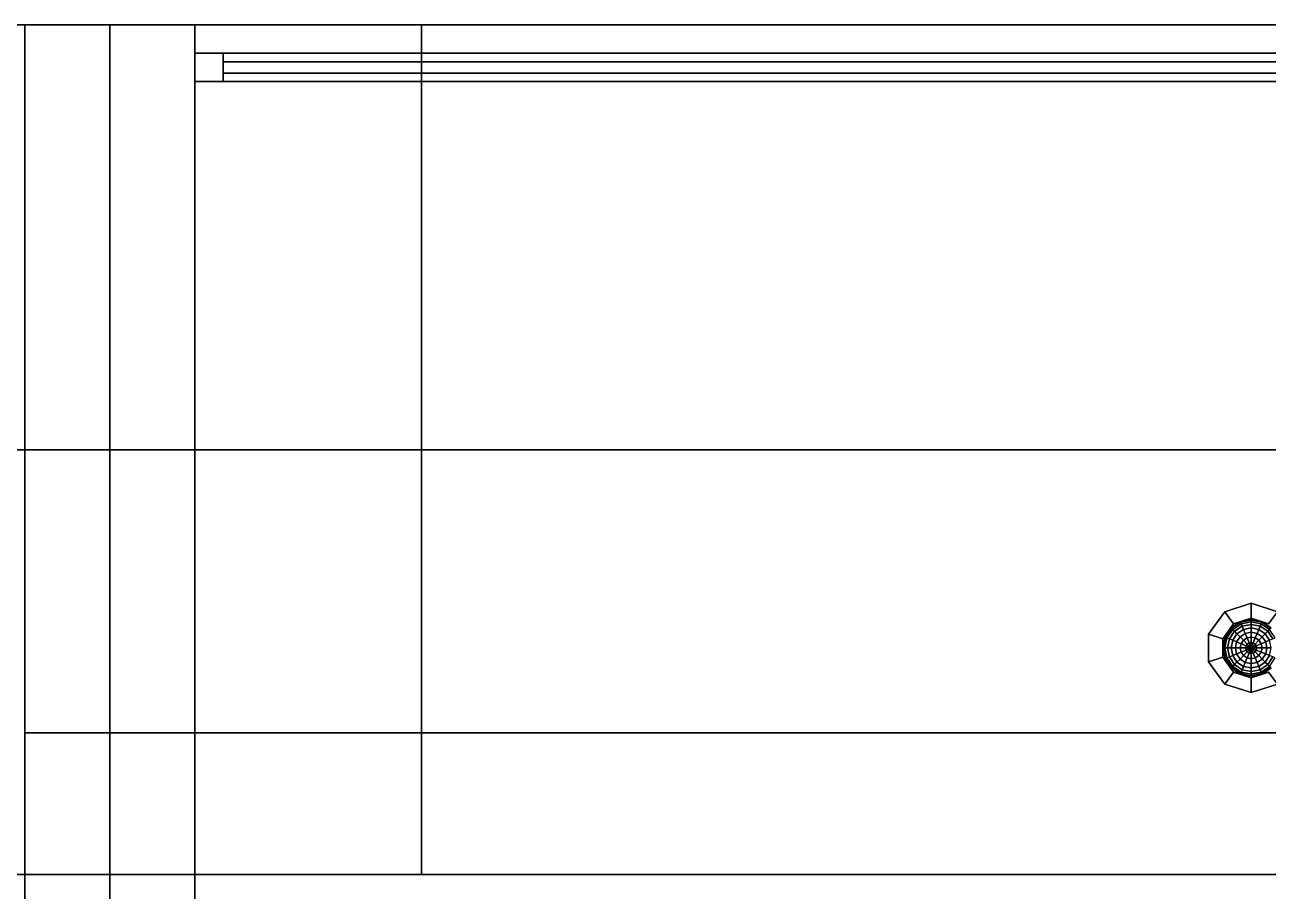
# Model space of a CAD drawing. Header units: millimetres. Extents: x -11 to 11, y -5.8 to 5.8.
# Drawn here: x 3 to 5.195, y 4.208 to 5.738 of the extents above; entities that cross this region are included whole.
import ezdxf

# ---------------------------------------------------------------- set-up
doc = ezdxf.new("R2010")
doc.units = ezdxf.units.MM
for name, color, linetype in [('copertura', 8, 'Continuous'), ('cromato', 251, 'Continuous'), ('lampada', 7, 'Continuous'), ('parete', 254, 'Continuous'), ('pavimento_balcone', 254, 'Continuous'), ('pavimento_pt', 7, 'Continuous'), ('pavimento_salone', 7, 'Continuous'), ('ringhiera', 251, 'Continuous'), ('rolf', 254, 'Continuous'), ('solaio', 7, 'Continuous'), ('vetro_pannello', 248, 'Continuous')]:
    doc.layers.add(name, color=color, linetype=linetype)

msp = doc.modelspace()

# ---------------------------------------------------------------- linework, layer by layer
at = {"layer": 'copertura'}
for points in [[(-3.3, 5.7375, 6.3), (-3.3, 4.2375, 6.3), (11, 4.2375, 6.3), (11, 5.7375, 6.3)], [(-3.3, 5.7375, 5.8), (3.7, 5.7375, 5.8), (3.85, 5.7375, 6.3), (-3.3, 5.7375, 6.3)], [(3.7, 5.7375, 5.8), (10.7, 5.7375, 5.8), (11, 5.7375, 6.3), (3.85, 5.7375, 6.3)], [(0, 4.2375, 6.3), (0, -0.0125, 6.3), (11, -0.0125, 6.3), (11, 4.2375, 6.3)]]:
    msp.add_3dface(points, dxfattribs=at)
at = {"layer": 'cromato'}
for points in [[(5.1341, 4.68, 2.7), (5.1187, 4.7013, 2.7), (5.09, 4.6618, 2.7), (5.115, 4.6537, 2.7)], [(5.115, 4.6537, 2.675), (5.09, 4.6618, 2.675), (5.1187, 4.7013, 2.675), (5.1341, 4.68, 2.675)], [(5.09, 4.6618, 2.7), (5.1187, 4.7013, 2.7), (5.1187, 4.7013, 2.675), (5.09, 4.6618, 2.675)], [(5.1341, 4.68, 5.7), (5.1187, 4.7013, 5.7), (5.09, 4.6618, 5.7), (5.115, 4.6537, 5.7)], [(5.115, 4.6537, 5.675), (5.09, 4.6618, 5.675), (5.1187, 4.7013, 5.675), (5.1341, 4.68, 5.675)], [(5.09, 4.6618, 5.7), (5.1187, 4.7013, 5.7), (5.1187, 4.7013, 5.675), (5.09, 4.6618, 5.675)], [(5.165, 4.69, 2.7), (5.165, 4.7163, 2.7), (5.1187, 4.7013, 2.7), (5.1341, 4.68, 2.7)], [(5.1341, 4.68, 2.675), (5.1187, 4.7013, 2.675), (5.165, 4.7163, 2.675), (5.165, 4.69, 2.675)], [(5.1187, 4.7013, 2.7), (5.165, 4.7163, 2.7), (5.165, 4.7163, 2.675), (5.1187, 4.7013, 2.675)], [(5.165, 4.69, 5.7), (5.165, 4.7163, 5.7), (5.1187, 4.7013, 5.7), (5.1341, 4.68, 5.7)], [(5.1341, 4.68, 5.675), (5.1187, 4.7013, 5.675), (5.165, 4.7163, 5.675), (5.165, 4.69, 5.675)], [(5.1187, 4.7013, 5.7), (5.165, 4.7163, 5.7), (5.165, 4.7163, 5.675), (5.1187, 4.7013, 5.675)], [(5.1341, 4.68, 2.7), (5.1187, 4.7013, 2.7), (5.1187, 4.7013, 2.675), (5.1341, 4.68, 2.675)], [(5.1187, 4.7013, 2.7), (5.1341, 4.68, 2.7), (5.1341, 4.68, 2.675), (5.1187, 4.7013, 2.675)], [(5.1341, 4.68, 5.7), (5.1187, 4.7013, 5.7), (5.1187, 4.7013, 5.675), (5.1341, 4.68, 5.675)], [(5.1187, 4.7013, 5.7), (5.1341, 4.68, 5.7), (5.1341, 4.68, 5.675), (5.1187, 4.7013, 5.675)], [(5.1959, 4.68, 2.7), (5.2114, 4.7013, 2.7), (5.165, 4.7163, 2.7), (5.165, 4.69, 2.7)], [(5.165, 4.69, 2.675), (5.165, 4.7163, 2.675), (5.2114, 4.7013, 2.675), (5.1959, 4.68, 2.675)], [(5.165, 4.69, 2.7), (5.165, 4.7163, 2.7), (5.165, 4.7163, 2.675), (5.165, 4.69, 2.675)], [(5.165, 4.7163, 2.7), (5.2114, 4.7013, 2.7), (5.2114, 4.7013, 2.675), (5.165, 4.7163, 2.675)], [(5.165, 4.7163, 2.7), (5.165, 4.69, 2.7), (5.165, 4.69, 2.675), (5.165, 4.7163, 2.675)], [(5.1959, 4.68, 5.7), (5.2114, 4.7013, 5.7), (5.165, 4.7163, 5.7), (5.165, 4.69, 5.7)], [(5.165, 4.69, 5.675), (5.165, 4.7163, 5.675), (5.2114, 4.7013, 5.675), (5.1959, 4.68, 5.675)], [(5.165, 4.69, 5.7), (5.165, 4.7163, 5.7), (5.165, 4.7163, 5.675), (5.165, 4.69, 5.675)], [(5.165, 4.7163, 5.7), (5.2114, 4.7013, 5.7), (5.2114, 4.7013, 5.675), (5.165, 4.7163, 5.675)], [(5.165, 4.7163, 5.7), (5.165, 4.69, 5.7), (5.165, 4.69, 5.675), (5.165, 4.7163, 5.675)], [(5.1341, 4.68, 2.675), (5.115, 4.6537, 2.675), (5.115, 4.6537, 2.7), (5.1341, 4.68, 2.7)], [(5.1341, 4.68, 5.675), (5.115, 4.6537, 5.675), (5.115, 4.6537, 5.7), (5.1341, 4.68, 5.7)], [(5.165, 4.69, 2.675), (5.1341, 4.68, 2.675), (5.1341, 4.68, 2.7), (5.165, 4.69, 2.7)], [(5.165, 4.69, 5.675), (5.1341, 4.68, 5.675), (5.1341, 4.68, 5.7), (5.165, 4.69, 5.7)], [(5.1959, 4.68, 2.675), (5.165, 4.69, 2.675), (5.165, 4.69, 2.7), (5.1959, 4.68, 2.7)], [(5.1959, 4.68, 5.675), (5.165, 4.69, 5.675), (5.165, 4.69, 5.7), (5.1959, 4.68, 5.7)], [(5.115, 4.6537, 2.7), (5.09, 4.6618, 2.7), (5.09, 4.6618, 2.675), (5.115, 4.6537, 2.675)], [(5.115, 4.6212, 2.7), (5.09, 4.6131, 2.7), (5.09, 4.6618, 2.7), (5.115, 4.6537, 2.7)], [(5.115, 4.6537, 2.675), (5.09, 4.6618, 2.675), (5.09, 4.6131, 2.675), (5.115, 4.6212, 2.675)], [(5.115, 4.6537, 2.7), (5.09, 4.6618, 2.7), (5.09, 4.6618, 2.675), (5.115, 4.6537, 2.675)], [(5.09, 4.6618, 2.7), (5.09, 4.6131, 2.7), (5.09, 4.6131, 2.675), (5.09, 4.6618, 2.675)], [(5.115, 4.6537, 5.7), (5.09, 4.6618, 5.7), (5.09, 4.6618, 5.675), (5.115, 4.6537, 5.675)], [(5.115, 4.6212, 5.7), (5.09, 4.6131, 5.7), (5.09, 4.6618, 5.7), (5.115, 4.6537, 5.7)], [(5.115, 4.6537, 5.675), (5.09, 4.6618, 5.675), (5.09, 4.6131, 5.675), (5.115, 4.6212, 5.675)], [(5.115, 4.6537, 5.7), (5.09, 4.6618, 5.7), (5.09, 4.6618, 5.675), (5.115, 4.6537, 5.675)], [(5.09, 4.6618, 5.7), (5.09, 4.6131, 5.7), (5.09, 4.6131, 5.675), (5.09, 4.6618, 5.675)], [(5.115, 4.6212, 2.675), (5.115, 4.6537, 2.675), (5.115, 4.6537, 2.7), (5.115, 4.6212, 2.7)], [(5.115, 4.6212, 5.675), (5.115, 4.6537, 5.675), (5.115, 4.6537, 5.7), (5.115, 4.6212, 5.7)], [(5.09, 4.6131, 2.7), (5.115, 4.6212, 2.7), (5.115, 4.6212, 2.675), (5.09, 4.6131, 2.675)], [(5.1341, 4.5949, 2.7), (5.1187, 4.5737, 2.7), (5.09, 4.6131, 2.7), (5.115, 4.6212, 2.7)], [(5.115, 4.6212, 2.675), (5.09, 4.6131, 2.675), (5.1187, 4.5737, 2.675), (5.1341, 4.5949, 2.675)], [(5.115, 4.6212, 2.7), (5.09, 4.6131, 2.7), (5.09, 4.6131, 2.675), (5.115, 4.6212, 2.675)], [(5.09, 4.6131, 5.7), (5.115, 4.6212, 5.7), (5.115, 4.6212, 5.675), (5.09, 4.6131, 5.675)], [(5.1341, 4.5949, 5.7), (5.1187, 4.5737, 5.7), (5.09, 4.6131, 5.7), (5.115, 4.6212, 5.7)], [(5.115, 4.6212, 5.675), (5.09, 4.6131, 5.675), (5.1187, 4.5737, 5.675), (5.1341, 4.5949, 5.675)], [(5.115, 4.6212, 5.7), (5.09, 4.6131, 5.7), (5.09, 4.6131, 5.675), (5.115, 4.6212, 5.675)], [(5.09, 4.6131, 2.7), (5.1187, 4.5737, 2.7), (5.1187, 4.5737, 2.675), (5.09, 4.6131, 2.675)], [(5.09, 4.6131, 5.7), (5.1187, 4.5737, 5.7), (5.1187, 4.5737, 5.675), (5.09, 4.6131, 5.675)], [(5.1341, 4.5949, 2.675), (5.115, 4.6212, 2.675), (5.115, 4.6212, 2.7), (5.1341, 4.5949, 2.7)], [(5.1341, 4.5949, 5.675), (5.115, 4.6212, 5.675), (5.115, 4.6212, 5.7), (5.1341, 4.5949, 5.7)], [(5.1187, 4.5737, 2.7), (5.1341, 4.5949, 2.7), (5.1341, 4.5949, 2.675), (5.1187, 4.5737, 2.675)], [(5.165, 4.5849, 2.7), (5.165, 4.5586, 2.7), (5.1187, 4.5737, 2.7), (5.1341, 4.5949, 2.7)], [(5.1341, 4.5949, 2.675), (5.1187, 4.5737, 2.675), (5.165, 4.5586, 2.675), (5.165, 4.5849, 2.675)], [(5.1341, 4.5949, 2.7), (5.1187, 4.5737, 2.7), (5.1187, 4.5737, 2.675), (5.1341, 4.5949, 2.675)], [(5.1187, 4.5737, 5.7), (5.1341, 4.5949, 5.7), (5.1341, 4.5949, 5.675), (5.1187, 4.5737, 5.675)], [(5.165, 4.5849, 5.7), (5.165, 4.5586, 5.7), (5.1187, 4.5737, 5.7), (5.1341, 4.5949, 5.7)], [(5.1341, 4.5949, 5.675), (5.1187, 4.5737, 5.675), (5.165, 4.5586, 5.675), (5.165, 4.5849, 5.675)], [(5.1341, 4.5949, 5.7), (5.1187, 4.5737, 5.7), (5.1187, 4.5737, 5.675), (5.1341, 4.5949, 5.675)], [(5.165, 4.5849, 2.675), (5.1341, 4.5949, 2.675), (5.1341, 4.5949, 2.7), (5.165, 4.5849, 2.7)], [(5.165, 4.5849, 5.675), (5.1341, 4.5949, 5.675), (5.1341, 4.5949, 5.7), (5.165, 4.5849, 5.7)], [(5.1959, 4.5949, 2.7), (5.2114, 4.5737, 2.7), (5.165, 4.5586, 2.7), (5.165, 4.5849, 2.7)], [(5.165, 4.5849, 2.675), (5.165, 4.5586, 2.675), (5.2114, 4.5737, 2.675), (5.1959, 4.5949, 2.675)], [(5.1959, 4.5949, 2.675), (5.165, 4.5849, 2.675), (5.165, 4.5849, 2.7), (5.1959, 4.5949, 2.7)], [(5.1959, 4.5949, 5.7), (5.2114, 4.5737, 5.7), (5.165, 4.5586, 5.7), (5.165, 4.5849, 5.7)], [(5.165, 4.5849, 5.675), (5.165, 4.5586, 5.675), (5.2114, 4.5737, 5.675), (5.1959, 4.5949, 5.675)], [(5.1959, 4.5949, 5.675), (5.165, 4.5849, 5.675), (5.165, 4.5849, 5.7), (5.1959, 4.5949, 5.7)], [(5.1187, 4.5737, 2.7), (5.165, 4.5586, 2.7), (5.165, 4.5586, 2.675), (5.1187, 4.5737, 2.675)], [(5.1187, 4.5737, 5.7), (5.165, 4.5586, 5.7), (5.165, 4.5586, 5.675), (5.1187, 4.5737, 5.675)], [(5.165, 4.5586, 2.7), (5.165, 4.5849, 2.7), (5.165, 4.5849, 2.675), (5.165, 4.5586, 2.675)], [(5.165, 4.5849, 2.7), (5.165, 4.5586, 2.7), (5.165, 4.5586, 2.675), (5.165, 4.5849, 2.675)], [(5.165, 4.5586, 5.7), (5.165, 4.5849, 5.7), (5.165, 4.5849, 5.675), (5.165, 4.5586, 5.675)], [(5.165, 4.5849, 5.7), (5.165, 4.5586, 5.7), (5.165, 4.5586, 5.675), (5.165, 4.5849, 5.675)], [(5.165, 4.5586, 2.7), (5.2114, 4.5737, 2.7), (5.2114, 4.5737, 2.675), (5.165, 4.5586, 2.675)], [(5.165, 4.5586, 5.7), (5.2114, 4.5737, 5.7), (5.2114, 4.5737, 5.675), (5.165, 4.5586, 5.675)]]:
    msp.add_3dface(points, dxfattribs=at)
at = {"layer": 'lampada'}
for points in [[(5.1303, 4.6721, 2.6652), (5.1463, 4.6828, 2.6652), (5.1459, 4.6836, 2.675), (5.1297, 4.6728, 2.675)], [(5.1303, 4.6721, 5.6652), (5.1463, 4.6828, 5.6652), (5.1459, 4.6836, 5.675), (5.1297, 4.6728, 5.675)], [(5.1324, 4.6701, 2.6559), (5.1473, 4.6801, 2.6559), (5.1463, 4.6828, 2.6652), (5.1303, 4.6721, 2.6652)], [(5.1324, 4.6701, 5.6559), (5.1473, 4.6801, 5.6559), (5.1463, 4.6828, 5.6652), (5.1303, 4.6721, 5.6652)], [(5.1356, 4.6668, 2.6472), (5.1491, 4.6759, 2.6472), (5.1473, 4.6801, 2.6559), (5.1324, 4.6701, 2.6559)], [(5.1356, 4.6668, 5.6472), (5.1491, 4.6759, 5.6472), (5.1473, 4.6801, 5.6559), (5.1324, 4.6701, 5.6559)], [(5.14, 4.6625, 2.6396), (5.1515, 4.6701, 2.6396), (5.1491, 4.6759, 2.6472), (5.1356, 4.6668, 2.6472)], [(5.14, 4.6625, 5.6396), (5.1515, 4.6701, 5.6396), (5.1491, 4.6759, 5.6472), (5.1356, 4.6668, 5.6472)], [(5.1463, 4.6828, 2.6652), (5.165, 4.6865, 2.6652), (5.165, 4.6875, 2.675), (5.1459, 4.6836, 2.675)], [(5.1463, 4.6828, 5.6652), (5.165, 4.6865, 5.6652), (5.165, 4.6875, 5.675), (5.1459, 4.6836, 5.675)], [(5.1473, 4.6801, 2.6559), (5.165, 4.6836, 2.6559), (5.165, 4.6865, 2.6652), (5.1463, 4.6828, 2.6652)], [(5.1473, 4.6801, 5.6559), (5.165, 4.6836, 5.6559), (5.165, 4.6865, 5.6652), (5.1463, 4.6828, 5.6652)], [(5.1491, 4.6759, 2.6472), (5.165, 4.679, 2.6472), (5.165, 4.6836, 2.6559), (5.1473, 4.6801, 2.6559)], [(5.1491, 4.6759, 5.6472), (5.165, 4.679, 5.6472), (5.165, 4.6836, 5.6559), (5.1473, 4.6801, 5.6559)], [(5.1515, 4.6701, 2.6396), (5.165, 4.6728, 2.6396), (5.165, 4.679, 2.6472), (5.1491, 4.6759, 2.6472)], [(5.1515, 4.6701, 5.6396), (5.165, 4.6728, 5.6396), (5.165, 4.679, 5.6472), (5.1491, 4.6759, 5.6472)], [(5.165, 4.6865, 2.6652), (5.1838, 4.6828, 2.6652), (5.1842, 4.6836, 2.675), (5.165, 4.6875, 2.675)], [(5.165, 4.6865, 5.6652), (5.1838, 4.6828, 5.6652), (5.1842, 4.6836, 5.675), (5.165, 4.6875, 5.675)], [(5.165, 4.6836, 2.6559), (5.1827, 4.6801, 2.6559), (5.1838, 4.6828, 2.6652), (5.165, 4.6865, 2.6652)], [(5.165, 4.6836, 5.6559), (5.1827, 4.6801, 5.6559), (5.1838, 4.6828, 5.6652), (5.165, 4.6865, 5.6652)], [(5.165, 4.679, 2.6472), (5.1809, 4.6759, 2.6472), (5.1827, 4.6801, 2.6559), (5.165, 4.6836, 2.6559)], [(5.165, 4.679, 5.6472), (5.1809, 4.6759, 5.6472), (5.1827, 4.6801, 5.6559), (5.165, 4.6836, 5.6559)], [(5.165, 4.6728, 2.6396), (5.1786, 4.6701, 2.6396), (5.1809, 4.6759, 2.6472), (5.165, 4.679, 2.6472)], [(5.165, 4.6728, 5.6396), (5.1786, 4.6701, 5.6396), (5.1809, 4.6759, 5.6472), (5.165, 4.679, 5.6472)], [(5.1786, 4.6701, 2.6396), (5.19, 4.6625, 2.6396), (5.1944, 4.6668, 2.6472), (5.1809, 4.6759, 2.6472)], [(5.1786, 4.6701, 5.6396), (5.19, 4.6625, 5.6396), (5.1944, 4.6668, 5.6472), (5.1809, 4.6759, 5.6472)], [(5.1809, 4.6759, 2.6472), (5.1944, 4.6668, 2.6472), (5.1977, 4.6701, 2.6559), (5.1827, 4.6801, 2.6559)], [(5.1809, 4.6759, 5.6472), (5.1944, 4.6668, 5.6472), (5.1977, 4.6701, 5.6559), (5.1827, 4.6801, 5.6559)], [(5.1827, 4.6801, 2.6559), (5.1977, 4.6701, 2.6559), (5.1997, 4.6721, 2.6652), (5.1838, 4.6828, 2.6652)], [(5.1827, 4.6801, 5.6559), (5.1977, 4.6701, 5.6559), (5.1997, 4.6721, 5.6652), (5.1838, 4.6828, 5.6652)], [(5.1838, 4.6828, 2.6652), (5.1997, 4.6721, 2.6652), (5.2004, 4.6728, 2.675), (5.1842, 4.6836, 2.675)], [(5.1838, 4.6828, 5.6652), (5.1997, 4.6721, 5.6652), (5.2004, 4.6728, 5.675), (5.1842, 4.6836, 5.675)], [(5.116, 4.6375, 2.6652), (5.1197, 4.6562, 2.6652), (5.1188, 4.6566, 2.675), (5.115, 4.6375, 2.675)], [(5.116, 4.6375, 5.6652), (5.1197, 4.6562, 5.6652), (5.1188, 4.6566, 5.675), (5.115, 4.6375, 5.675)], [(5.1188, 4.6375, 2.6559), (5.1223, 4.6551, 2.6559), (5.1197, 4.6562, 2.6652), (5.116, 4.6375, 2.6652)], [(5.1188, 4.6375, 5.6559), (5.1223, 4.6551, 5.6559), (5.1197, 4.6562, 5.6652), (5.116, 4.6375, 5.6652)], [(5.1197, 4.6562, 2.6652), (5.1303, 4.6721, 2.6652), (5.1297, 4.6728, 2.675), (5.1188, 4.6566, 2.675)], [(5.1197, 4.6562, 5.6652), (5.1303, 4.6721, 5.6652), (5.1297, 4.6728, 5.675), (5.1188, 4.6566, 5.675)], [(5.1234, 4.6375, 2.6472), (5.1266, 4.6534, 2.6472), (5.1223, 4.6551, 2.6559), (5.1188, 4.6375, 2.6559)], [(5.1234, 4.6375, 5.6472), (5.1266, 4.6534, 5.6472), (5.1223, 4.6551, 5.6559), (5.1188, 4.6375, 5.6559)], [(5.1223, 4.6551, 2.6559), (5.1324, 4.6701, 2.6559), (5.1303, 4.6721, 2.6652), (5.1197, 4.6562, 2.6652)], [(5.1223, 4.6551, 5.6559), (5.1324, 4.6701, 5.6559), (5.1303, 4.6721, 5.6652), (5.1197, 4.6562, 5.6652)], [(5.1266, 4.6534, 2.6472), (5.1356, 4.6668, 2.6472), (5.1324, 4.6701, 2.6559), (5.1223, 4.6551, 2.6559)], [(5.1266, 4.6534, 5.6472), (5.1356, 4.6668, 5.6472), (5.1324, 4.6701, 5.6559), (5.1223, 4.6551, 5.6559)], [(5.1324, 4.651, 2.6396), (5.14, 4.6625, 2.6396), (5.1356, 4.6668, 2.6472), (5.1266, 4.6534, 2.6472)], [(5.1324, 4.651, 5.6396), (5.14, 4.6625, 5.6396), (5.1356, 4.6668, 5.6472), (5.1266, 4.6534, 5.6472)], [(5.1394, 4.6481, 2.6334), (5.1454, 4.6571, 2.6334), (5.14, 4.6625, 2.6396), (5.1324, 4.651, 2.6396)], [(5.1394, 4.6481, 5.6334), (5.1454, 4.6571, 5.6334), (5.14, 4.6625, 5.6396), (5.1324, 4.651, 5.6396)], [(5.1473, 4.6448, 2.6288), (5.1515, 4.651, 2.6288), (5.1454, 4.6571, 2.6334), (5.1394, 4.6481, 2.6334)], [(5.1473, 4.6448, 5.6288), (5.1515, 4.651, 5.6288), (5.1454, 4.6571, 5.6334), (5.1394, 4.6481, 5.6334)], [(5.1454, 4.6571, 2.6334), (5.1544, 4.6631, 2.6334), (5.1515, 4.6701, 2.6396), (5.14, 4.6625, 2.6396)], [(5.1454, 4.6571, 5.6334), (5.1544, 4.6631, 5.6334), (5.1515, 4.6701, 5.6396), (5.14, 4.6625, 5.6396)], [(5.1515, 4.651, 2.6288), (5.1577, 4.6551, 2.6288), (5.1544, 4.6631, 2.6334), (5.1454, 4.6571, 2.6334)], [(5.1515, 4.651, 5.6288), (5.1577, 4.6551, 5.6288), (5.1544, 4.6631, 5.6334), (5.1454, 4.6571, 5.6334)], [(5.1544, 4.6631, 2.6334), (5.165, 4.6652, 2.6334), (5.165, 4.6728, 2.6396), (5.1515, 4.6701, 2.6396)], [(5.1544, 4.6631, 5.6334), (5.165, 4.6652, 5.6334), (5.165, 4.6728, 5.6396), (5.1515, 4.6701, 5.6396)], [(5.1581, 4.6443, 2.626), (5.1613, 4.6465, 2.626), (5.1577, 4.6551, 2.6288), (5.1515, 4.651, 2.6288)], [(5.1581, 4.6443, 5.626), (5.1613, 4.6465, 5.626), (5.1577, 4.6551, 5.6288), (5.1515, 4.651, 5.6288)], [(5.1577, 4.6551, 2.6288), (5.165, 4.6566, 2.6288), (5.165, 4.6652, 2.6334), (5.1544, 4.6631, 2.6334)], [(5.1577, 4.6551, 5.6288), (5.165, 4.6566, 5.6288), (5.165, 4.6652, 5.6334), (5.1544, 4.6631, 5.6334)], [(5.1613, 4.6465, 2.626), (5.165, 4.6472, 2.626), (5.165, 4.6566, 2.6288), (5.1577, 4.6551, 2.6288)], [(5.1613, 4.6465, 5.626), (5.165, 4.6472, 5.626), (5.165, 4.6566, 5.6288), (5.1577, 4.6551, 5.6288)], [(5.165, 4.6652, 2.6334), (5.1757, 4.6631, 2.6334), (5.1786, 4.6701, 2.6396), (5.165, 4.6728, 2.6396)], [(5.165, 4.6652, 5.6334), (5.1757, 4.6631, 5.6334), (5.1786, 4.6701, 5.6396), (5.165, 4.6728, 5.6396)], [(5.165, 4.6566, 2.6288), (5.1723, 4.6551, 2.6288), (5.1757, 4.6631, 2.6334), (5.165, 4.6652, 2.6334)], [(5.165, 4.6566, 5.6288), (5.1723, 4.6551, 5.6288), (5.1757, 4.6631, 5.6334), (5.165, 4.6652, 5.6334)], [(5.165, 4.6472, 2.626), (5.1688, 4.6465, 2.626), (5.1723, 4.6551, 2.6288), (5.165, 4.6566, 2.6288)], [(5.165, 4.6472, 5.626), (5.1688, 4.6465, 5.626), (5.1723, 4.6551, 5.6288), (5.165, 4.6566, 5.6288)], [(5.1688, 4.6465, 2.626), (5.1719, 4.6443, 2.626), (5.1786, 4.651, 2.6288), (5.1723, 4.6551, 2.6288)], [(5.1688, 4.6465, 5.626), (5.1719, 4.6443, 5.626), (5.1786, 4.651, 5.6288), (5.1723, 4.6551, 5.6288)], [(5.1723, 4.6551, 2.6288), (5.1786, 4.651, 2.6288), (5.1847, 4.6571, 2.6334), (5.1757, 4.6631, 2.6334)], [(5.1723, 4.6551, 5.6288), (5.1786, 4.651, 5.6288), (5.1847, 4.6571, 5.6334), (5.1757, 4.6631, 5.6334)], [(5.1757, 4.6631, 2.6334), (5.1847, 4.6571, 2.6334), (5.19, 4.6625, 2.6396), (5.1786, 4.6701, 2.6396)], [(5.1757, 4.6631, 5.6334), (5.1847, 4.6571, 5.6334), (5.19, 4.6625, 5.6396), (5.1786, 4.6701, 5.6396)], [(5.1786, 4.651, 2.6288), (5.1827, 4.6448, 2.6288), (5.1907, 4.6481, 2.6334), (5.1847, 4.6571, 2.6334)], [(5.1786, 4.651, 5.6288), (5.1827, 4.6448, 5.6288), (5.1907, 4.6481, 5.6334), (5.1847, 4.6571, 5.6334)], [(5.1847, 4.6571, 2.6334), (5.1907, 4.6481, 2.6334), (5.1977, 4.651, 2.6396), (5.19, 4.6625, 2.6396)], [(5.1847, 4.6571, 5.6334), (5.1907, 4.6481, 5.6334), (5.1977, 4.651, 5.6396), (5.19, 4.6625, 5.6396)], [(5.19, 4.6625, 2.6396), (5.1977, 4.651, 2.6396), (5.2034, 4.6534, 2.6472), (5.1944, 4.6668, 2.6472)], [(5.19, 4.6625, 5.6396), (5.1977, 4.651, 5.6396), (5.2034, 4.6534, 5.6472), (5.1944, 4.6668, 5.6472)], [(5.1944, 4.6668, 2.6472), (5.2034, 4.6534, 2.6472), (5.2077, 4.6551, 2.6559), (5.1977, 4.6701, 2.6559)], [(5.1944, 4.6668, 5.6472), (5.2034, 4.6534, 5.6472), (5.2077, 4.6551, 5.6559), (5.1977, 4.6701, 5.6559)], [(5.1197, 4.6187, 2.6652), (5.116, 4.6375, 2.6652), (5.115, 4.6375, 2.675), (5.1188, 4.6183, 2.675)], [(5.1197, 4.6187, 5.6652), (5.116, 4.6375, 5.6652), (5.115, 4.6375, 5.675), (5.1188, 4.6183, 5.675)], [(5.1223, 4.6198, 2.6559), (5.1188, 4.6375, 2.6559), (5.116, 4.6375, 2.6652), (5.1197, 4.6187, 2.6652)], [(5.1223, 4.6198, 5.6559), (5.1188, 4.6375, 5.6559), (5.116, 4.6375, 5.6652), (5.1197, 4.6187, 5.6652)], [(5.1266, 4.6215, 2.6472), (5.1234, 4.6375, 2.6472), (5.1188, 4.6375, 2.6559), (5.1223, 4.6198, 2.6559)], [(5.1266, 4.6215, 5.6472), (5.1234, 4.6375, 5.6472), (5.1188, 4.6375, 5.6559), (5.1223, 4.6198, 5.6559)], [(5.1297, 4.6375, 2.6396), (5.1324, 4.651, 2.6396), (5.1266, 4.6534, 2.6472), (5.1234, 4.6375, 2.6472)], [(5.1297, 4.6375, 5.6396), (5.1324, 4.651, 5.6396), (5.1266, 4.6534, 5.6472), (5.1234, 4.6375, 5.6472)], [(5.1324, 4.6239, 2.6396), (5.1297, 4.6375, 2.6396), (5.1234, 4.6375, 2.6472), (5.1266, 4.6215, 2.6472)], [(5.1324, 4.6239, 5.6396), (5.1297, 4.6375, 5.6396), (5.1234, 4.6375, 5.6472), (5.1266, 4.6215, 5.6472)], [(5.1372, 4.6375, 2.6334), (5.1394, 4.6481, 2.6334), (5.1324, 4.651, 2.6396), (5.1297, 4.6375, 2.6396)], [(5.1372, 4.6375, 5.6334), (5.1394, 4.6481, 5.6334), (5.1324, 4.651, 5.6396), (5.1297, 4.6375, 5.6396)], [(5.1394, 4.6268, 2.6334), (5.1372, 4.6375, 2.6334), (5.1297, 4.6375, 2.6396), (5.1324, 4.6239, 2.6396)], [(5.1394, 4.6268, 5.6334), (5.1372, 4.6375, 5.6334), (5.1297, 4.6375, 5.6396), (5.1324, 4.6239, 5.6396)], [(5.1459, 4.6375, 2.6288), (5.1473, 4.6448, 2.6288), (5.1394, 4.6481, 2.6334), (5.1372, 4.6375, 2.6334)], [(5.1459, 4.6375, 5.6288), (5.1473, 4.6448, 5.6288), (5.1394, 4.6481, 5.6334), (5.1372, 4.6375, 5.6334)], [(5.1473, 4.6301, 2.6288), (5.1459, 4.6375, 2.6288), (5.1372, 4.6375, 2.6334), (5.1394, 4.6268, 2.6334)], [(5.1473, 4.6301, 5.6288), (5.1459, 4.6375, 5.6288), (5.1372, 4.6375, 5.6334), (5.1394, 4.6268, 5.6334)], [(5.1553, 4.6375, 2.626), (5.156, 4.6412, 2.626), (5.1473, 4.6448, 2.6288), (5.1459, 4.6375, 2.6288)], [(5.1553, 4.6375, 5.626), (5.156, 4.6412, 5.626), (5.1473, 4.6448, 5.6288), (5.1459, 4.6375, 5.6288)], [(5.156, 4.6337, 2.626), (5.1553, 4.6375, 2.626), (5.1459, 4.6375, 2.6288), (5.1473, 4.6301, 2.6288)], [(5.156, 4.6337, 5.626), (5.1553, 4.6375, 5.626), (5.1459, 4.6375, 5.6288), (5.1473, 4.6301, 5.6288)], [(5.156, 4.6412, 2.626), (5.1581, 4.6443, 2.626), (5.1515, 4.651, 2.6288), (5.1473, 4.6448, 2.6288)], [(5.156, 4.6412, 5.626), (5.1581, 4.6443, 5.626), (5.1515, 4.651, 5.6288), (5.1473, 4.6448, 5.6288)], [(5.1581, 4.6306, 2.626), (5.156, 4.6337, 2.626), (5.1473, 4.6301, 2.6288), (5.1515, 4.6239, 2.6288)], [(5.1581, 4.6306, 5.626), (5.156, 4.6337, 5.626), (5.1473, 4.6301, 5.6288), (5.1515, 4.6239, 5.6288)], [(5.165, 4.6375, 2.625), (5.165, 4.6375, 2.625), (5.156, 4.6412, 2.626), (5.1553, 4.6375, 2.626)], [(5.165, 4.6375, 5.625), (5.165, 4.6375, 5.625), (5.156, 4.6412, 5.626), (5.1553, 4.6375, 5.626)], [(5.165, 4.6375, 2.625), (5.165, 4.6375, 2.625), (5.1553, 4.6375, 2.626), (5.156, 4.6337, 2.626)], [(5.165, 4.6375, 5.625), (5.165, 4.6375, 5.625), (5.1553, 4.6375, 5.626), (5.156, 4.6337, 5.626)], [(5.165, 4.6375, 2.625), (5.165, 4.6375, 2.625), (5.1581, 4.6443, 2.626), (5.156, 4.6412, 2.626)], [(5.165, 4.6375, 5.625), (5.165, 4.6375, 5.625), (5.1581, 4.6443, 5.626), (5.156, 4.6412, 5.626)], [(5.165, 4.6375, 2.625), (5.165, 4.6375, 2.625), (5.156, 4.6337, 2.626), (5.1581, 4.6306, 2.626)], [(5.165, 4.6375, 5.625), (5.165, 4.6375, 5.625), (5.156, 4.6337, 5.626), (5.1581, 4.6306, 5.626)], [(5.165, 4.6375, 2.625), (5.165, 4.6375, 2.625), (5.1613, 4.6465, 2.626), (5.1581, 4.6443, 2.626)], [(5.165, 4.6375, 5.625), (5.165, 4.6375, 5.625), (5.1613, 4.6465, 5.626), (5.1581, 4.6443, 5.626)], [(5.165, 4.6375, 2.625), (5.165, 4.6375, 2.625), (5.1581, 4.6306, 2.626), (5.1613, 4.6284, 2.626)], [(5.165, 4.6375, 5.625), (5.165, 4.6375, 5.625), (5.1581, 4.6306, 5.626), (5.1613, 4.6284, 5.626)], [(5.165, 4.6375, 2.625), (5.165, 4.6375, 2.625), (5.165, 4.6472, 2.626), (5.1613, 4.6465, 2.626)], [(5.165, 4.6375, 5.625), (5.165, 4.6375, 5.625), (5.165, 4.6472, 5.626), (5.1613, 4.6465, 5.626)], [(5.165, 4.6375, 2.625), (5.165, 4.6375, 2.625), (5.1613, 4.6284, 2.626), (5.165, 4.6277, 2.626)], [(5.165, 4.6375, 5.625), (5.165, 4.6375, 5.625), (5.1613, 4.6284, 5.626), (5.165, 4.6277, 5.626)], [(5.165, 4.6375, 2.625), (5.165, 4.6375, 2.625), (5.1688, 4.6465, 2.626), (5.165, 4.6472, 2.626)], [(5.165, 4.6375, 5.625), (5.165, 4.6375, 5.625), (5.1688, 4.6465, 5.626), (5.165, 4.6472, 5.626)], [(5.165, 4.6375, 2.625), (5.165, 4.6375, 2.625), (5.1719, 4.6443, 2.626), (5.1688, 4.6465, 2.626)], [(5.165, 4.6375, 5.625), (5.165, 4.6375, 5.625), (5.1719, 4.6443, 5.626), (5.1688, 4.6465, 5.626)], [(5.165, 4.6375, 2.625), (5.165, 4.6375, 2.625), (5.174, 4.6412, 2.626), (5.1719, 4.6443, 2.626)], [(5.165, 4.6375, 5.625), (5.165, 4.6375, 5.625), (5.174, 4.6412, 5.626), (5.1719, 4.6443, 5.626)], [(5.165, 4.6375, 2.625), (5.165, 4.6375, 2.625), (5.1748, 4.6375, 2.626), (5.174, 4.6412, 2.626)], [(5.165, 4.6375, 5.625), (5.165, 4.6375, 5.625), (5.1748, 4.6375, 5.626), (5.174, 4.6412, 5.626)], [(5.165, 4.6375, 2.625), (5.165, 4.6375, 2.625), (5.174, 4.6337, 2.626), (5.1748, 4.6375, 2.626)], [(5.165, 4.6375, 2.625), (5.165, 4.6375, 2.625), (5.1719, 4.6306, 2.626), (5.174, 4.6337, 2.626)], [(5.165, 4.6375, 2.625), (5.165, 4.6375, 2.625), (5.1688, 4.6284, 2.626), (5.1719, 4.6306, 2.626)], [(5.165, 4.6375, 2.625), (5.165, 4.6375, 2.625), (5.165, 4.6277, 2.626), (5.1688, 4.6284, 2.626)], [(5.165, 4.6375, 5.625), (5.165, 4.6375, 5.625), (5.174, 4.6337, 5.626), (5.1748, 4.6375, 5.626)], [(5.165, 4.6375, 5.625), (5.165, 4.6375, 5.625), (5.1719, 4.6306, 5.626), (5.174, 4.6337, 5.626)], [(5.165, 4.6375, 5.625), (5.165, 4.6375, 5.625), (5.1688, 4.6284, 5.626), (5.1719, 4.6306, 5.626)], [(5.165, 4.6375, 5.625), (5.165, 4.6375, 5.625), (5.165, 4.6277, 5.626), (5.1688, 4.6284, 5.626)], [(5.1719, 4.6443, 2.626), (5.174, 4.6412, 2.626), (5.1827, 4.6448, 2.6288), (5.1786, 4.651, 2.6288)], [(5.1719, 4.6443, 5.626), (5.174, 4.6412, 5.626), (5.1827, 4.6448, 5.6288), (5.1786, 4.651, 5.6288)], [(5.174, 4.6337, 2.626), (5.1719, 4.6306, 2.626), (5.1786, 4.6239, 2.6288), (5.1827, 4.6301, 2.6288)], [(5.174, 4.6337, 5.626), (5.1719, 4.6306, 5.626), (5.1786, 4.6239, 5.6288), (5.1827, 4.6301, 5.6288)], [(5.174, 4.6412, 2.626), (5.1748, 4.6375, 2.626), (5.1842, 4.6375, 2.6288), (5.1827, 4.6448, 2.6288)], [(5.174, 4.6412, 5.626), (5.1748, 4.6375, 5.626), (5.1842, 4.6375, 5.6288), (5.1827, 4.6448, 5.6288)], [(5.1748, 4.6375, 2.626), (5.174, 4.6337, 2.626), (5.1827, 4.6301, 2.6288), (5.1842, 4.6375, 2.6288)], [(5.1748, 4.6375, 5.626), (5.174, 4.6337, 5.626), (5.1827, 4.6301, 5.6288), (5.1842, 4.6375, 5.6288)], [(5.1827, 4.6448, 2.6288), (5.1842, 4.6375, 2.6288), (5.1928, 4.6375, 2.6334), (5.1907, 4.6481, 2.6334)], [(5.1827, 4.6448, 5.6288), (5.1842, 4.6375, 5.6288), (5.1928, 4.6375, 5.6334), (5.1907, 4.6481, 5.6334)], [(5.1842, 4.6375, 2.6288), (5.1827, 4.6301, 2.6288), (5.1907, 4.6268, 2.6334), (5.1928, 4.6375, 2.6334)], [(5.1842, 4.6375, 5.6288), (5.1827, 4.6301, 5.6288), (5.1907, 4.6268, 5.6334), (5.1928, 4.6375, 5.6334)], [(5.1907, 4.6481, 2.6334), (5.1928, 4.6375, 2.6334), (5.2004, 4.6375, 2.6396), (5.1977, 4.651, 2.6396)], [(5.1907, 4.6481, 5.6334), (5.1928, 4.6375, 5.6334), (5.2004, 4.6375, 5.6396), (5.1977, 4.651, 5.6396)], [(5.1928, 4.6375, 2.6334), (5.1907, 4.6268, 2.6334), (5.1977, 4.6239, 2.6396), (5.2004, 4.6375, 2.6396)], [(5.1928, 4.6375, 5.6334), (5.1907, 4.6268, 5.6334), (5.1977, 4.6239, 5.6396), (5.2004, 4.6375, 5.6396)], [(5.1303, 4.6028, 2.6652), (5.1197, 4.6187, 2.6652), (5.1188, 4.6183, 2.675), (5.1297, 4.6021, 2.675)], [(5.1303, 4.6028, 5.6652), (5.1197, 4.6187, 5.6652), (5.1188, 4.6183, 5.675), (5.1297, 4.6021, 5.675)], [(5.1324, 4.6048, 2.6559), (5.1223, 4.6198, 2.6559), (5.1197, 4.6187, 2.6652), (5.1303, 4.6028, 2.6652)], [(5.1324, 4.6048, 5.6559), (5.1223, 4.6198, 5.6559), (5.1197, 4.6187, 5.6652), (5.1303, 4.6028, 5.6652)], [(5.1356, 4.6081, 2.6472), (5.1266, 4.6215, 2.6472), (5.1223, 4.6198, 2.6559), (5.1324, 4.6048, 2.6559)], [(5.1356, 4.6081, 5.6472), (5.1266, 4.6215, 5.6472), (5.1223, 4.6198, 5.6559), (5.1324, 4.6048, 5.6559)], [(5.14, 4.6125, 2.6396), (5.1324, 4.6239, 2.6396), (5.1266, 4.6215, 2.6472), (5.1356, 4.6081, 2.6472)], [(5.14, 4.6125, 5.6396), (5.1324, 4.6239, 5.6396), (5.1266, 4.6215, 5.6472), (5.1356, 4.6081, 5.6472)], [(5.1454, 4.6178, 2.6334), (5.1394, 4.6268, 2.6334), (5.1324, 4.6239, 2.6396), (5.14, 4.6125, 2.6396)], [(5.1454, 4.6178, 5.6334), (5.1394, 4.6268, 5.6334), (5.1324, 4.6239, 5.6396), (5.14, 4.6125, 5.6396)], [(5.1515, 4.6048, 2.6396), (5.14, 4.6125, 2.6396), (5.1356, 4.6081, 2.6472), (5.1491, 4.599, 2.6472)], [(5.1515, 4.6048, 5.6396), (5.14, 4.6125, 5.6396), (5.1356, 4.6081, 5.6472), (5.1491, 4.599, 5.6472)], [(5.1515, 4.6239, 2.6288), (5.1473, 4.6301, 2.6288), (5.1394, 4.6268, 2.6334), (5.1454, 4.6178, 2.6334)], [(5.1515, 4.6239, 5.6288), (5.1473, 4.6301, 5.6288), (5.1394, 4.6268, 5.6334), (5.1454, 4.6178, 5.6334)], [(5.1544, 4.6118, 2.6334), (5.1454, 4.6178, 2.6334), (5.14, 4.6125, 2.6396), (5.1515, 4.6048, 2.6396)], [(5.1544, 4.6118, 5.6334), (5.1454, 4.6178, 5.6334), (5.14, 4.6125, 5.6396), (5.1515, 4.6048, 5.6396)], [(5.1577, 4.6198, 2.6288), (5.1515, 4.6239, 2.6288), (5.1454, 4.6178, 2.6334), (5.1544, 4.6118, 2.6334)], [(5.1577, 4.6198, 5.6288), (5.1515, 4.6239, 5.6288), (5.1454, 4.6178, 5.6334), (5.1544, 4.6118, 5.6334)], [(5.1613, 4.6284, 2.626), (5.1581, 4.6306, 2.626), (5.1515, 4.6239, 2.6288), (5.1577, 4.6198, 2.6288)], [(5.1613, 4.6284, 5.626), (5.1581, 4.6306, 5.626), (5.1515, 4.6239, 5.6288), (5.1577, 4.6198, 5.6288)], [(5.165, 4.6097, 2.6334), (5.1544, 4.6118, 2.6334), (5.1515, 4.6048, 2.6396), (5.165, 4.6021, 2.6396)], [(5.165, 4.6097, 5.6334), (5.1544, 4.6118, 5.6334), (5.1515, 4.6048, 5.6396), (5.165, 4.6021, 5.6396)], [(5.165, 4.6183, 2.6288), (5.1577, 4.6198, 2.6288), (5.1544, 4.6118, 2.6334), (5.165, 4.6097, 2.6334)], [(5.165, 4.6183, 5.6288), (5.1577, 4.6198, 5.6288), (5.1544, 4.6118, 5.6334), (5.165, 4.6097, 5.6334)], [(5.165, 4.6277, 2.626), (5.1613, 4.6284, 2.626), (5.1577, 4.6198, 2.6288), (5.165, 4.6183, 2.6288)], [(5.165, 4.6277, 5.626), (5.1613, 4.6284, 5.626), (5.1577, 4.6198, 5.6288), (5.165, 4.6183, 5.6288)], [(5.1688, 4.6284, 2.626), (5.165, 4.6277, 2.626), (5.165, 4.6183, 2.6288), (5.1723, 4.6198, 2.6288)], [(5.1688, 4.6284, 5.626), (5.165, 4.6277, 5.626), (5.165, 4.6183, 5.6288), (5.1723, 4.6198, 5.6288)], [(5.1723, 4.6198, 2.6288), (5.165, 4.6183, 2.6288), (5.165, 4.6097, 2.6334), (5.1757, 4.6118, 2.6334)], [(5.1723, 4.6198, 5.6288), (5.165, 4.6183, 5.6288), (5.165, 4.6097, 5.6334), (5.1757, 4.6118, 5.6334)], [(5.1757, 4.6118, 2.6334), (5.165, 4.6097, 2.6334), (5.165, 4.6021, 2.6396), (5.1786, 4.6048, 2.6396)], [(5.1757, 4.6118, 5.6334), (5.165, 4.6097, 5.6334), (5.165, 4.6021, 5.6396), (5.1786, 4.6048, 5.6396)], [(5.1719, 4.6306, 2.626), (5.1688, 4.6284, 2.626), (5.1723, 4.6198, 2.6288), (5.1786, 4.6239, 2.6288)], [(5.1719, 4.6306, 5.626), (5.1688, 4.6284, 5.626), (5.1723, 4.6198, 5.6288), (5.1786, 4.6239, 5.6288)], [(5.1786, 4.6239, 2.6288), (5.1723, 4.6198, 2.6288), (5.1757, 4.6118, 2.6334), (5.1847, 4.6178, 2.6334)], [(5.1786, 4.6239, 5.6288), (5.1723, 4.6198, 5.6288), (5.1757, 4.6118, 5.6334), (5.1847, 4.6178, 5.6334)], [(5.1847, 4.6178, 2.6334), (5.1757, 4.6118, 2.6334), (5.1786, 4.6048, 2.6396), (5.19, 4.6125, 2.6396)], [(5.1847, 4.6178, 5.6334), (5.1757, 4.6118, 5.6334), (5.1786, 4.6048, 5.6396), (5.19, 4.6125, 5.6396)], [(5.1827, 4.6301, 2.6288), (5.1786, 4.6239, 2.6288), (5.1847, 4.6178, 2.6334), (5.1907, 4.6268, 2.6334)], [(5.1827, 4.6301, 5.6288), (5.1786, 4.6239, 5.6288), (5.1847, 4.6178, 5.6334), (5.1907, 4.6268, 5.6334)], [(5.19, 4.6125, 2.6396), (5.1786, 4.6048, 2.6396), (5.1809, 4.599, 2.6472), (5.1944, 4.6081, 2.6472)], [(5.19, 4.6125, 5.6396), (5.1786, 4.6048, 5.6396), (5.1809, 4.599, 5.6472), (5.1944, 4.6081, 5.6472)], [(5.1907, 4.6268, 2.6334), (5.1847, 4.6178, 2.6334), (5.19, 4.6125, 2.6396), (5.1977, 4.6239, 2.6396)], [(5.1907, 4.6268, 5.6334), (5.1847, 4.6178, 5.6334), (5.19, 4.6125, 5.6396), (5.1977, 4.6239, 5.6396)], [(5.1977, 4.6239, 2.6396), (5.19, 4.6125, 2.6396), (5.1944, 4.6081, 2.6472), (5.2034, 4.6215, 2.6472)], [(5.1977, 4.6239, 5.6396), (5.19, 4.6125, 5.6396), (5.1944, 4.6081, 5.6472), (5.2034, 4.6215, 5.6472)], [(5.2034, 4.6215, 2.6472), (5.1944, 4.6081, 2.6472), (5.1977, 4.6048, 2.6559), (5.2077, 4.6198, 2.6559)], [(5.2034, 4.6215, 5.6472), (5.1944, 4.6081, 5.6472), (5.1977, 4.6048, 5.6559), (5.2077, 4.6198, 5.6559)], [(5.1463, 4.5921, 2.6652), (5.1303, 4.6028, 2.6652), (5.1297, 4.6021, 2.675), (5.1459, 4.5913, 2.675)], [(5.1463, 4.5921, 5.6652), (5.1303, 4.6028, 5.6652), (5.1297, 4.6021, 5.675), (5.1459, 4.5913, 5.675)], [(5.1473, 4.5948, 2.6559), (5.1324, 4.6048, 2.6559), (5.1303, 4.6028, 2.6652), (5.1463, 4.5921, 2.6652)], [(5.1473, 4.5948, 5.6559), (5.1324, 4.6048, 5.6559), (5.1303, 4.6028, 5.6652), (5.1463, 4.5921, 5.6652)], [(5.1491, 4.599, 2.6472), (5.1356, 4.6081, 2.6472), (5.1324, 4.6048, 2.6559), (5.1473, 4.5948, 2.6559)], [(5.1491, 4.599, 5.6472), (5.1356, 4.6081, 5.6472), (5.1324, 4.6048, 5.6559), (5.1473, 4.5948, 5.6559)], [(5.165, 4.5884, 2.6652), (5.1463, 4.5921, 2.6652), (5.1459, 4.5913, 2.675), (5.165, 4.5875, 2.675)], [(5.165, 4.5884, 5.6652), (5.1463, 4.5921, 5.6652), (5.1459, 4.5913, 5.675), (5.165, 4.5875, 5.675)], [(5.165, 4.5913, 2.6559), (5.1473, 4.5948, 2.6559), (5.1463, 4.5921, 2.6652), (5.165, 4.5884, 2.6652)], [(5.165, 4.5913, 5.6559), (5.1473, 4.5948, 5.6559), (5.1463, 4.5921, 5.6652), (5.165, 4.5884, 5.6652)], [(5.165, 4.5959, 2.6472), (5.1491, 4.599, 2.6472), (5.1473, 4.5948, 2.6559), (5.165, 4.5913, 2.6559)], [(5.165, 4.5959, 5.6472), (5.1491, 4.599, 5.6472), (5.1473, 4.5948, 5.6559), (5.165, 4.5913, 5.6559)], [(5.165, 4.6021, 2.6396), (5.1515, 4.6048, 2.6396), (5.1491, 4.599, 2.6472), (5.165, 4.5959, 2.6472)], [(5.165, 4.6021, 5.6396), (5.1515, 4.6048, 5.6396), (5.1491, 4.599, 5.6472), (5.165, 4.5959, 5.6472)], [(5.1786, 4.6048, 2.6396), (5.165, 4.6021, 2.6396), (5.165, 4.5959, 2.6472), (5.1809, 4.599, 2.6472)], [(5.1786, 4.6048, 5.6396), (5.165, 4.6021, 5.6396), (5.165, 4.5959, 5.6472), (5.1809, 4.599, 5.6472)], [(5.1809, 4.599, 2.6472), (5.165, 4.5959, 2.6472), (5.165, 4.5913, 2.6559), (5.1827, 4.5948, 2.6559)], [(5.1809, 4.599, 5.6472), (5.165, 4.5959, 5.6472), (5.165, 4.5913, 5.6559), (5.1827, 4.5948, 5.6559)], [(5.1827, 4.5948, 2.6559), (5.165, 4.5913, 2.6559), (5.165, 4.5884, 2.6652), (5.1838, 4.5921, 2.6652)], [(5.1827, 4.5948, 5.6559), (5.165, 4.5913, 5.6559), (5.165, 4.5884, 5.6652), (5.1838, 4.5921, 5.6652)], [(5.1838, 4.5921, 2.6652), (5.165, 4.5884, 2.6652), (5.165, 4.5875, 2.675), (5.1842, 4.5913, 2.675)], [(5.1838, 4.5921, 5.6652), (5.165, 4.5884, 5.6652), (5.165, 4.5875, 5.675), (5.1842, 4.5913, 5.675)], [(5.1944, 4.6081, 2.6472), (5.1809, 4.599, 2.6472), (5.1827, 4.5948, 2.6559), (5.1977, 4.6048, 2.6559)], [(5.1944, 4.6081, 5.6472), (5.1809, 4.599, 5.6472), (5.1827, 4.5948, 5.6559), (5.1977, 4.6048, 5.6559)], [(5.1977, 4.6048, 2.6559), (5.1827, 4.5948, 2.6559), (5.1838, 4.5921, 2.6652), (5.1997, 4.6028, 2.6652)], [(5.1977, 4.6048, 5.6559), (5.1827, 4.5948, 5.6559), (5.1838, 4.5921, 5.6652), (5.1997, 4.6028, 5.6652)], [(5.1997, 4.6028, 2.6652), (5.1838, 4.5921, 2.6652), (5.1842, 4.5913, 2.675), (5.2004, 4.6021, 2.675)], [(5.1997, 4.6028, 5.6652), (5.1838, 4.5921, 5.6652), (5.1842, 4.5913, 5.675), (5.2004, 4.6021, 5.675)]]:
    msp.add_3dface(points, dxfattribs=at)
at = {"layer": 'parete'}
for points in [[(3, 5.7375), (1.8, 5.7375), (1.8, 5.7375, 1.5), (3, 5.7375, 1.5)], [(3, 5.7375, 5.8), (3.15, 5.7375, 5.8), (3.15, 5.7375, 2.9), (3, 5.7375, 2.9)], [(3, 5.7375, 2.9), (3.15, 5.7375, 2.9), (3.15, 5.7375), (3, 5.7375)], [(3, 5.7375, 5.8), (3.15, 5.7375, 5.8), (3.15, 4.4875, 5.8), (3, 4.4875, 5.8)], [(3, 5.7375), (3.15, 5.7375), (3.15, 4.4875), (3, 4.4875)], [(3, 4.4875, 5.8), (3, 5.7375, 5.8), (3, 5.7375, 2.9), (3, 4.4875, 2.9)], [(3, 4.4875, 2.9), (3, 5.7375, 2.9), (3, 5.7375), (3, 4.4875)], [(3.15, 5.7375, 5.8), (3.3, 5.7375, 5.8), (3.3, 5.7375, 2.9), (3.15, 5.7375, 2.9)], [(3.15, 5.7375, 2.9), (3.3, 5.7375, 2.9), (3.3, 5.7375), (3.15, 5.7375)], [(3.15, 5.7375, 5.8), (3.3, 5.7375, 5.8), (3.3, 4.4875, 5.8), (3.15, 4.4875, 5.8)], [(3.15, 5.7375), (3.3, 5.7375), (3.3, 4.4875), (3.15, 4.4875)], [(3.3, 5.7375, 5.8), (3.3, 4.4875, 5.8), (3.3, 4.4875, 2.9), (3.3, 5.7375, 2.9)], [(3.3, 5.7375, 2.9), (3.3, 4.4875, 2.9), (3.3, 4.4875), (3.3, 5.7375)], [(3, 4.4875, 5.8), (3.15, 4.4875, 5.8), (3.15, 3.2375, 5.8), (3, 3.2375, 5.8)], [(3, 4.4875), (3.15, 4.4875), (3.15, 3.2375), (3, 3.2375)], [(3, 3.2375, 5.8), (3, 4.4875, 5.8), (3, 4.4875, 2.9), (3, 3.2375, 2.9)], [(3, 3.2375, 2.9), (3, 4.4875, 2.9), (3, 4.4875), (3, 3.2375)], [(3.15, 4.4875, 5.8), (3.3, 4.4875, 5.8), (3.3, 3.2375, 5.8), (3.15, 3.2375, 5.8)], [(3.15, 4.4875), (3.3, 4.4875), (3.3, 3.2375), (3.15, 3.2375)], [(3.3, 4.4875, 5.8), (3.3, 3.2375, 5.8), (3.3, 3.2375, 2.9), (3.3, 4.4875, 2.9)], [(3.3, 4.4875, 2.9), (3.3, 3.2375, 2.9), (3.3, 3.2375), (3.3, 4.4875)]]:
    msp.add_3dface(points, dxfattribs=at)
at = {"layer": 'pavimento_balcone'}
msp.add_3dface([(3.3, 5.7375, 3), (3.3, 3.2375, 3), (10.7, 3.2375, 3), (10.7, 5.7375, 3)], dxfattribs=at)
at = {"layer": 'pavimento_pt'}
for points in [[(5.225, 4.4875), (3.3, 4.4875), (3.3, 5.7375), (5.225, 5.7375)], [(5.225, 3.2375), (3.3, 3.2375), (3.3, 4.4875), (5.225, 4.4875)]]:
    msp.add_3dface(points, dxfattribs=at)
at = {"layer": 'pavimento_salone'}
msp.add_3dface([(3, -4.2625), (3, 5.7375), (-3, 5.7375), (-3, -4.2625)], dxfattribs=at)
at = {"layer": 'ringhiera'}
for points in [[(3.35, 5.6875, 3.05), (3.3, 5.6875, 3), (3.3, 5.6875, 4), (3.35, 5.6875, 3.95)], [(3.3, 5.6375, 3), (3.3, 5.6375, 4), (3.3, 5.6875, 4), (3.3, 5.6875, 3)], [(5.7, 5.6875, 3.95), (5.7, 5.6875, 4), (3.3, 5.6875, 4), (3.35, 5.6875, 3.95)], [(5.7, 5.6375, 4), (3.3, 5.6375, 4), (3.3, 5.6875, 4), (5.7, 5.6875, 4)], [(3.3, 5.6375, 4), (3.35, 5.6375, 3.95), (3.35, 5.6875, 3.95), (3.3, 5.6875, 4)], [(5.7, 5.6875, 3.05), (5.7, 5.6875, 3), (3.3, 5.6875, 3), (3.35, 5.6875, 3.05)], [(5.7, 5.6375, 3), (3.3, 5.6375, 3), (3.3, 5.6875, 3), (5.7, 5.6875, 3)], [(3.3, 5.6375, 3), (3.35, 5.6375, 3.05), (3.35, 5.6875, 3.05), (3.3, 5.6875, 3)], [(3.35, 5.6875, 3.95), (3.35, 5.6875, 3.05), (3.35, 5.6375, 3.05), (3.35, 5.6375, 3.95)], [(3.35, 5.6875, 3.95), (5.7, 5.6875, 3.95), (5.7, 5.6375, 3.95), (3.35, 5.6375, 3.95)], [(3.35, 5.6875, 3.05), (5.7, 5.6875, 3.05), (5.7, 5.6375, 3.05), (3.35, 5.6375, 3.05)], [(3.35, 5.6375, 3.95), (3.3, 5.6375, 4), (3.3, 5.6375, 3), (3.35, 5.6375, 3.05)], [(3.35, 5.6375, 3.95), (3.3, 5.6375, 4), (5.7, 5.6375, 4), (5.7, 5.6375, 3.95)], [(3.35, 5.6375, 3.05), (3.3, 5.6375, 3), (5.7, 5.6375, 3), (5.7, 5.6375, 3.05)]]:
    msp.add_3dface(points, dxfattribs=at)
at = {"layer": 'rolf'}
for points in [[(-3.3, 5.7375, 5.8), (-3.3, 4.9875, 5.8), (3.7, 4.9875, 5.8), (3.7, 5.7375, 5.8)], [(7.15, 5.7375, 2.7), (7.15, 4.4875, 2.7), (3.3, 4.4875, 2.7), (3.3, 5.7375, 2.7)], [(3.7, 5.7375, 5.8), (3.7, 4.9875, 5.8), (10.7, 4.9875, 5.8), (10.7, 5.7375, 5.8)], [(-3.3, 4.9875, 5.8), (-3.3, 4.2375, 5.8), (3.7, 4.2375, 5.8), (3.7, 4.9875, 5.8)], [(3.7, 4.9875, 5.8), (3.7, 4.2375, 5.8), (10.7, 4.2375, 5.8), (10.7, 4.9875, 5.8)], [(7.15, 4.4875, 2.7), (7.15, 3.2375, 2.7), (3.3, 3.2375, 2.7), (3.3, 4.4875, 2.7)], [(0, 4.2375, 5.8), (0, -0.0125, 5.8), (10.7, -0.0125, 5.8), (10.7, 4.2375, 5.8)]]:
    msp.add_3dface(points, dxfattribs=at)
at = {"layer": 'solaio'}
for points in [[(7.15, 5.7375, 3), (3.3, 5.7375, 3), (3.3, 5.7375, 2.85), (7.15, 5.7375, 2.85)], [(7.15, 5.7375, 2.85), (3.3, 5.7375, 2.85), (3.3, 5.7375, 2.7), (7.15, 5.7375, 2.7)], [(3.3, 5.7375, 2.7), (3.3, 4.4875, 2.7), (3.3, 4.4875, 2.85), (3.3, 5.7375, 2.85)], [(3.3, 5.7375, 2.85), (3.3, 4.4875, 2.85), (3.3, 4.4875, 3), (3.3, 5.7375, 3)], [(3.3, 4.4875, 2.7), (3.3, 3.2375, 2.7), (3.3, 3.2375, 2.85), (3.3, 4.4875, 2.85)], [(3.3, 4.4875, 2.85), (3.3, 3.2375, 2.85), (3.3, 3.2375, 3), (3.3, 4.4875, 3)]]:
    msp.add_3dface(points, dxfattribs=at)
at = {"layer": 'vetro_pannello'}
for points in [[(5.7, 5.6725, 3.95), (3.35, 5.6725, 3.95), (3.35, 5.6725, 3.05), (5.7, 5.6725, 3.05)], [(5.7, 5.6525, 3.95), (3.35, 5.6525, 3.95), (3.35, 5.6725, 3.95), (5.7, 5.6725, 3.95)], [(3.35, 5.6525, 3.95), (3.35, 5.6525, 3.05), (3.35, 5.6725, 3.05), (3.35, 5.6725, 3.95)], [(3.35, 5.6525, 3.05), (5.7, 5.6525, 3.05), (5.7, 5.6725, 3.05), (3.35, 5.6725, 3.05)], [(5.7, 5.6525, 3.05), (3.35, 5.6525, 3.05), (3.35, 5.6525, 3.95), (5.7, 5.6525, 3.95)]]:
    msp.add_3dface(points, dxfattribs=at)

doc.saveas('drawing.dxf')
